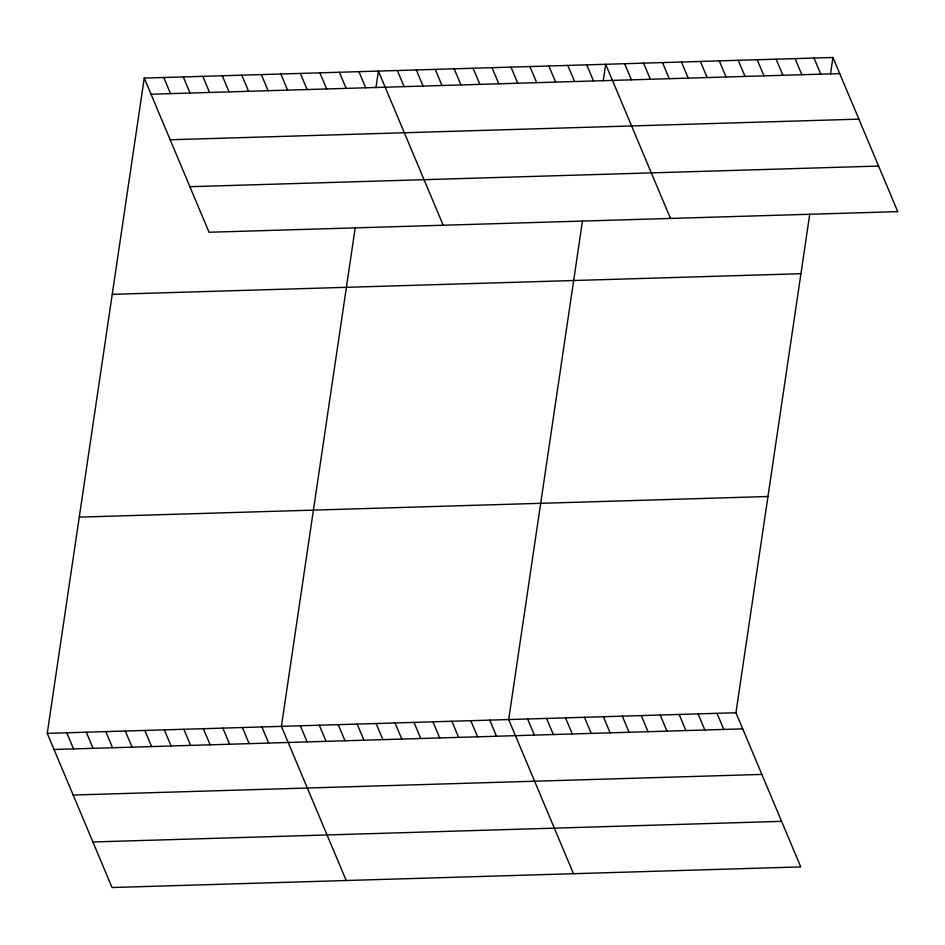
<?xml version="1.0" encoding="UTF-8"?>
<svg xmlns="http://www.w3.org/2000/svg" width="945" height="945" viewBox="0 0 945 945"><rect width="100%" height="100%" fill="white"/><g stroke="black" fill="none" stroke-linecap="round" stroke-linejoin="round"><path stroke-width="1.42" d="M809.759 214.113L735.954 712.754L800.746 866.908L112.053 887.52L47.25 733.367L144.254 78.092L832.947 57.48L897.75 211.633L209.046 232.246L144.254 78.092M355.226 227.721L281.409 726.362L346.213 880.516M375.945 87.72L378.402 71.088L443.205 225.241M582.486 220.917L508.682 719.558L573.485 873.712M603.217 80.916L605.674 64.284L670.477 218.437M830.49 74.112L832.947 57.48M151.023 94.216L839.727 73.592M170.171 139.765L858.875 119.141M189.898 186.697L878.602 166.072M112.242 294.332L800.935 273.719M79.262 517.128L767.966 496.515M47.25 733.367L735.954 712.754M54.03 749.491L742.723 728.867M73.178 795.04L761.871 774.416M92.905 841.971L781.598 821.347M814.011 58.047L820.792 74.159M795.076 58.614L801.844 74.726M776.128 59.181L782.909 75.293M757.193 59.748L763.973 75.86M738.258 60.315L745.026 76.427M719.31 60.882L726.091 76.994M700.375 61.449L707.155 77.561M681.439 62.016L688.208 78.128M662.492 62.583L669.273 78.695M643.557 63.15L650.337 79.262M624.621 63.717L631.39 79.829M586.739 64.851L593.519 80.963M567.803 65.418L574.572 81.53M548.856 65.985L555.636 82.097M529.921 66.552L536.701 82.664M510.985 67.119L517.754 83.231M492.038 67.686L498.818 83.798M473.102 68.253L479.883 84.365M454.167 68.82L460.936 84.932M717.007 713.321L723.787 729.434M435.22 69.387L442 85.499M698.072 713.888L704.852 730.001M416.284 69.954L423.065 86.066M679.136 714.455L685.905 730.568M397.349 70.521L404.117 86.633M660.189 715.022L666.969 731.135M641.253 715.589L648.034 731.702M358.899 71.666L365.668 87.79M622.318 716.156L629.086 732.269M339.385 72.257L346.154 88.369M603.371 716.723L610.151 732.836M319.871 72.836L326.639 88.96M584.435 717.29L591.216 733.403M300.356 73.426L307.125 89.539M565.5 717.857L572.268 733.97M280.842 74.005L287.611 90.129M546.553 718.424L553.333 734.537M261.328 74.596L268.108 90.708M527.617 718.991L534.397 735.104M241.814 75.175L248.594 91.299M222.299 75.765L229.08 91.878M489.746 720.125L496.515 736.238M202.785 76.344L209.566 92.456M470.799 720.692L477.579 736.805M183.271 76.923L190.051 93.047M451.864 721.259L458.632 737.372M163.757 77.514L170.537 93.626M432.928 721.826L439.697 737.939M413.981 722.393L420.761 738.506M395.045 722.96L401.814 739.073M376.11 723.527L382.879 739.64M357.163 724.094L363.943 740.207M338.227 724.661L344.996 740.774M319.292 725.228L326.06 741.341M300.345 725.795L307.125 741.908M261.895 726.941L268.675 743.065M242.381 727.532L249.161 743.644M222.866 728.111L229.647 744.235M203.352 728.701L210.133 744.814M183.838 729.28L190.618 745.392M164.324 729.859L171.104 745.983M144.821 730.45L151.59 746.562M125.307 731.028L132.076 747.152M105.793 731.619L112.561 747.731M86.278 732.198L93.047 748.322M66.764 732.788L73.533 748.901"/></g></svg>
